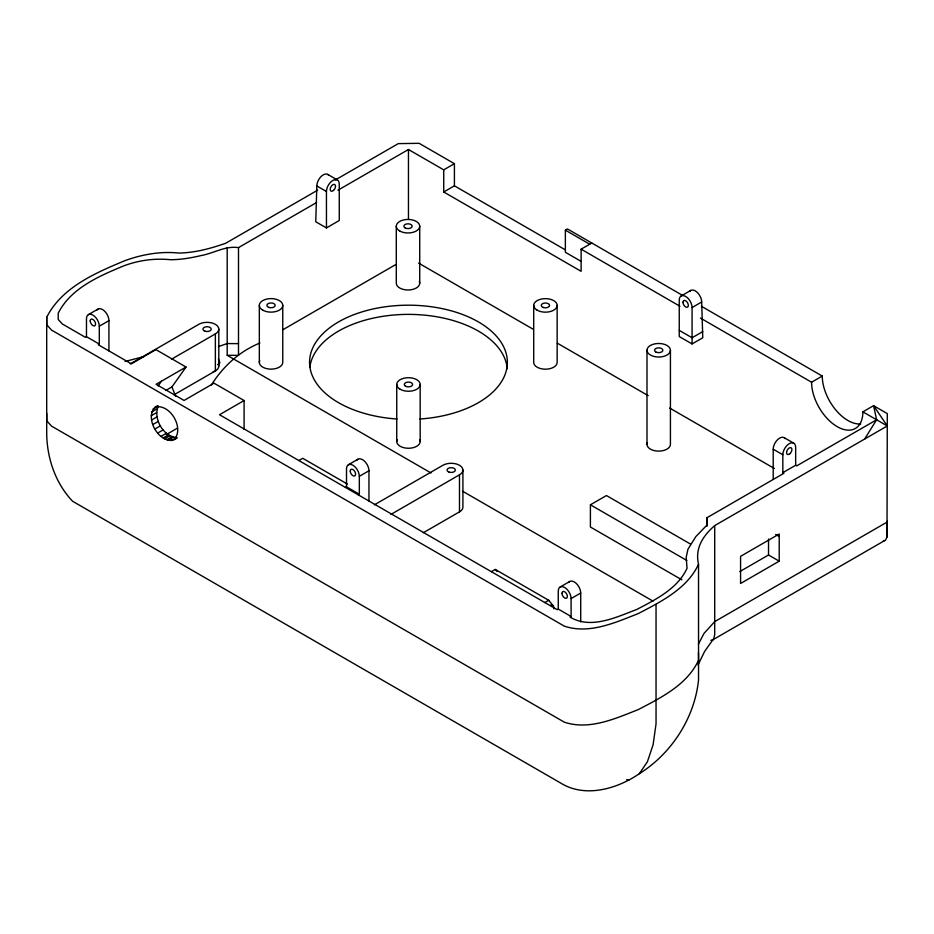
<?xml version="1.0" encoding="UTF-8"?>
<svg xmlns="http://www.w3.org/2000/svg" width="934" height="934" viewBox="0 0 934 934"><rect width="100%" height="100%" fill="white"/><g stroke="black" fill="none" stroke-linecap="round" stroke-linejoin="round"><path stroke-width="1.4" d="M692.071 343.934L692.071 307.555A9.071 5.23 60 0 0 685.661 296.44A9.071 5.23 60 0 0 679.251 300.153L679.251 336.567L692.071 343.934L702.765 337.793L701.691 301.997A9.071 5.23 60 0 0 696.939 292.097A9.071 5.23 60 0 0 689.724 291.385M773.212 479.411L773.212 449.207A9.071 5.23 -60 0 1 777.964 439.319A9.071 5.23 -60 0 1 785.179 438.606M782.832 472.662L782.832 454.765A9.071 5.23 -60 0 1 789.253 443.662A9.071 5.23 -60 0 1 795.663 447.363L795.663 465.26L782.832 472.662L783.906 473.281L706.91 517.763L706.91 526.332M710.832 640.28L711.965 640.304L885.572 540.039L886.996 537.062L887.3 521.359L886.751 524.114M886.856 530.08L887.3 521.359L886.903 524.114M886.775 527.103L887.3 521.359L886.821 525.422M177.227 437.941C161.01 449.009 141.244 415.408 157.262 405.835M171.249 440.65L176.596 437.567C162.901 436.236 152.907 418.327 158.348 405.951L153.001 409.045M886.996 537.062L887.3 413.61L873.57 405.683L862.876 411.847A36.274 20.945 60 0 1 837.226 426.663A36.274 20.945 60 0 1 811.576 382.228L700.43 318.062M698.457 644.075L703.991 633.45L714.708 621.612L887.3 521.978M698.06 664.903L704.621 651.43L713.821 638.459L714.708 634.548L714.708 525.597L887.3 425.951L873.57 405.683L876.617 419.775L864.65 439.027M714.708 525.597C703.01 535.812 694.756 548.293 698.539 564.229L698.539 680.045C694.546 718.059 671.581 753.493 639.3 773.726C616.977 789.008 585.023 798.255 560.563 782.984L72.618 501.278C55.375 483.217 46.875 457.847 46.7 433.107L46.7 317.291C61.796 287.263 95.688 272.821 125.179 260.551C142.353 254.375 160.555 251.164 178.768 253.044C194.867 252.834 210.594 248.537 225.689 243.26L317.653 190.162M698.539 564.229C687.226 588.712 661.144 601.613 638.377 613.533C615.354 622.569 589.132 634.536 564.276 626.13L51.568 330.111L46.758 324.798L46.7 317.291M211.236 385.17C223.028 366.49 239.209 351.499 259.897 343.012M639.3 773.726L647.379 761.817L653.088 744.807L656.042 723.862L656.042 604.391M158.138 385.894L161.454 381.212M165.82 390.459L171.961 386.909L186.029 367.027L155.931 349.643L131.344 363.84L98.233 344.716L99.308 344.097L99.308 326.199A9.071 5.23 60 0 0 92.886 315.097A9.071 5.23 60 0 0 86.477 318.798L86.477 336.695L99.308 344.097M174.016 439.797C184.745 428.484 170.28 403.43 155.126 407.072M217.692 364.645L219.91 362.882L218.369 358.819M711.965 640.304L712.981 639.685M326.456 227.931L339.276 220.482L339.264 184.115A9.071 5.23 -60 0 0 332.854 180.414A9.071 5.23 -60 0 0 326.445 191.517L326.456 227.931L315.762 221.755L316.824 185.959A9.071 5.23 -60 0 1 321.576 176.071A9.071 5.23 -60 0 1 328.791 175.347M88.356 314.653L97.977 309.096M335.283 179.982L398.281 143.614L419.144 143.322L454.414 163.683L454.414 185.819L564.93 249.623M99.308 326.199L108.928 320.654A9.071 5.23 60 0 0 104.176 310.753A9.071 5.23 60 0 0 96.961 310.041M86.477 336.695L85.414 337.314L62.251 323.935L58.247 319.498L58.188 313.24C70.797 288.174 99.086 276.114 123.708 265.875C138.722 260.271 154.705 258.088 170.63 259.734C180.846 259.675 190.98 257.959 200.892 255.612C213.629 253.371 225.246 245.63 238.497 247.615L316.556 202.55M337.956 190.197L408.462 149.498L443.732 169.86L454.414 163.683M130.27 363.898L198.802 324.332A11.71 6.76 0 0 1 215.369 324.332A11.71 6.76 0 0 1 215.369 333.893L215.369 370.926L173.993 394.813M443.732 169.86L443.732 191.984L454.414 185.819M171.482 359.228L215.369 333.893M186.029 367.027L156.106 384.294L184.056 400.441L213.991 383.162L244.089 400.534L244.089 429.406M282.558 329.924L395.864 264.509M151.67 411.987L157.017 408.905M151.215 415.723L156.562 412.63M151.67 419.973L157.017 416.891M153.001 424.468L158.348 421.386M155.126 428.893L160.473 425.799M157.893 432.932L163.24 429.85M161.115 436.341L166.462 433.248M166.369 434.532L177.425 428.146M163.287 437.906L168.622 434.824M164.571 438.852L169.918 435.769M166.742 439.786L172.09 436.692M168.027 440.334L173.374 437.24M244.089 400.534L219.502 414.731L557.201 609.692L558.263 609.073L571.094 616.487L571.094 598.589A9.071 5.23 60 0 0 564.673 587.474A9.071 5.23 60 0 0 558.263 591.187L558.263 609.073M581.205 261.415L565.362 252.273L565.362 230.149L567.44 228.947L682.485 295.354M443.732 191.984L581.123 271.315L581.123 249.18L591.817 243.015M298.903 460.52L302.756 458.302L347.495 484.127M348.382 464.77L358.002 459.213M358.259 494.845L359.333 494.226L359.333 476.328L368.953 470.771A9.071 5.23 60 0 0 364.202 460.882A9.071 5.23 60 0 0 356.986 460.158M345.44 487.431L346.502 486.824L359.333 494.226M681.131 295.996L690.751 290.439M692.071 307.555L701.691 301.997M374.382 504.839L442.914 465.272A11.71 6.76 0 0 1 459.481 465.272A11.71 6.76 0 0 1 459.481 474.834L459.481 511.867L423.347 532.719M390.949 514.4L459.481 474.834M681.855 579.816L590.405 527.01L590.405 504.804L606.446 495.545L690.366 543.997M811.576 382.228L822.259 376.063A36.274 20.945 60 0 0 860.739 423.931M491.389 571.655L495.242 569.436L548.69 600.282L553.523 606.166L553.85 608.828M560.143 587.031L569.763 581.473M544.826 602.512L548.69 600.282M876.617 419.775L796.725 465.868L795.663 465.26M571.094 598.589L580.714 593.032A9.071 5.23 60 0 0 575.951 583.131A9.071 5.23 60 0 0 568.748 582.419M571.094 616.487L570.02 617.094C590.918 629.691 616.393 617.14 636.825 609.435C655.831 599.488 677.605 588.724 687.05 568.292L686.175 557.388L687.973 549.215L695.853 536.606L707.271 524.721L706.91 517.763M739.856 571.55L768.53 554.994L779.213 561.171L779.213 534.014L740.58 556.325L740.58 583.481L779.213 561.171M702.765 331.617L692.071 337.758L679.251 330.379M218.369 346.619L227.195 343.572L238.497 343.642M125.051 361.493L143.789 356.601M227.195 247.557L227.195 355.294L238.497 355.364L238.497 247.615M883.424 540.634L884.556 540.669M626.644 779.668L629.399 779.738M701.376 306.259L822.259 376.063M565.362 230.149L589.728 244.218M581.123 249.18L679.929 306.224M862.876 411.847L887.3 425.951M784.163 437.661L793.783 443.206M327.764 174.413L337.384 179.958M773.212 449.207L782.832 454.765M316.824 185.959L326.445 191.517M418.549 263.073L533.384 329.363M557.365 343.21L648.219 395.666M669.666 408.041L774.403 468.518M775.652 534.435L779.213 536.49M590.405 504.804L686.864 560.493M227.195 355.294L430.983 472.954M462.517 491.167L653.029 601.146M551.037 604.73L553.523 606.166M495.242 569.436L496.865 571.398M171.961 386.909L175.615 396.308M698.48 652.761L698.539 660.256C687.226 684.739 661.144 697.64 638.377 709.548C615.354 718.596 589.132 730.563 564.276 722.145L51.568 426.137L46.758 420.814L46.7 413.318M768.53 539.023L768.53 554.994M670.425 350.25A11.71 6.76 0 0 1 652.854 356.111A11.71 6.76 0 0 1 652.854 344.389A11.71 6.76 0 0 1 670.425 350.25L670.425 444.362A11.71 6.76 0 0 1 657.174 451.064A11.71 6.76 0 0 1 647.39 442.611M646.993 350.25L646.993 444.362M580.714 593.032L580.714 621.834M557.143 305.406L557.143 362.415A11.71 6.76 0 0 1 545.421 369.187A11.71 6.76 0 0 1 533.711 362.415L533.711 305.406M462.914 470.059L462.914 507.08A11.71 6.76 0 0 1 459.481 511.867M420.172 384.481L420.172 441.502M419.728 226.203L419.728 283.224M408.462 149.498L408.462 219.385M396.74 384.481L396.74 441.502M396.296 226.203L396.296 283.224A11.71 6.76 0 0 0 409.536 289.925A11.71 6.76 0 0 0 419.319 281.473M368.953 470.771L368.953 501.009M346.502 486.824L346.502 468.926A9.071 5.23 60 0 1 352.912 465.225A9.071 5.23 60 0 1 359.333 476.328M282.757 305.36L282.757 362.38A11.71 6.76 0 0 1 269.506 369.082A11.71 6.76 0 0 1 259.722 360.629M259.325 305.36L259.325 362.38M218.801 329.118L218.801 366.14M108.928 320.654L108.928 350.892M396.985 419.004A98.887 57.091 0 0 1 324.798 331.85A98.887 57.091 0 0 1 492.125 331.85A98.887 57.091 0 0 1 419.926 419.004M309.819 367.412A98.887 57.091 0 0 1 409.641 314.384A98.887 57.091 0 0 1 507.244 368.778M419.775 439.751A11.71 6.76 0 0 1 408.462 448.262A11.71 6.76 0 0 1 397.148 439.751M218.393 364.388A11.71 6.76 0 0 1 212.94 372.001M400.172 389.256A11.71 6.76 0 0 0 419.775 386.232A11.71 6.76 0 0 0 405.426 377.943A11.71 6.76 0 0 0 400.172 389.256M399.729 230.99A11.71 6.76 0 0 0 419.319 227.954A11.71 6.76 0 0 0 404.982 219.677A11.71 6.76 0 0 0 399.729 230.99M537.143 310.181A11.71 6.76 0 0 0 556.746 307.158A11.71 6.76 0 0 0 542.397 298.868A11.71 6.76 0 0 0 537.143 310.181M262.758 310.146A11.71 6.76 0 0 0 282.36 307.111A11.71 6.76 0 0 0 268.011 298.833A11.71 6.76 0 0 0 262.758 310.146M561.999 593.347A3.783 2.183 60 0 0 566.016 598.332A3.783 2.183 60 0 0 566.016 592.985A3.783 2.183 60 0 0 561.999 593.347M350.25 471.086A3.783 2.183 60 0 0 354.255 476.071A3.783 2.183 60 0 0 354.255 470.724A3.783 2.183 60 0 0 350.25 471.086M90.224 320.957A3.783 2.183 60 0 0 94.229 325.943A3.783 2.183 60 0 0 94.229 320.596A3.783 2.183 60 0 0 90.224 320.957M333.543 190.396A3.783 2.183 -60 0 0 334.746 184.547A3.783 2.183 -60 0 0 330.274 188.505A3.783 2.183 -60 0 0 333.543 190.396M789.942 453.644A3.783 2.183 -60 0 0 791.133 447.795A3.783 2.183 -60 0 0 786.661 451.752A3.783 2.183 -60 0 0 789.942 453.644M405.519 386.174A4.156 2.405 0 0 0 412.478 385.1A4.156 2.405 0 0 0 407.387 382.158A4.156 2.405 0 0 0 405.519 386.174M405.076 227.896A4.156 2.405 0 0 0 412.022 226.822A4.156 2.405 0 0 0 406.932 223.891A4.156 2.405 0 0 0 405.076 227.896M543.343 307.484A4.156 2.405 0 0 0 549.577 305.406A4.156 2.405 0 0 0 543.343 303.328A4.156 2.405 0 0 0 543.343 307.484M268.957 307.438A4.156 2.405 0 0 0 275.191 305.36A4.156 2.405 0 0 0 268.957 303.281A4.156 2.405 0 0 0 268.957 307.438M655.761 351.943A4.156 2.405 0 0 0 662.72 350.869A4.156 2.405 0 0 0 657.629 347.927A4.156 2.405 0 0 0 655.761 351.943M205.001 331.196A4.156 2.405 0 0 0 211.236 329.118A4.156 2.405 0 0 0 205.001 327.04A4.156 2.405 0 0 0 205.001 331.196M449.114 472.137A4.156 2.405 0 0 0 455.348 470.059A4.156 2.405 0 0 0 449.114 467.981A4.156 2.405 0 0 0 449.114 472.137M682.987 302.312A3.783 2.183 60 0 0 686.992 307.298A3.783 2.183 60 0 0 686.992 301.951A3.783 2.183 60 0 0 682.987 302.312"/></g></svg>
